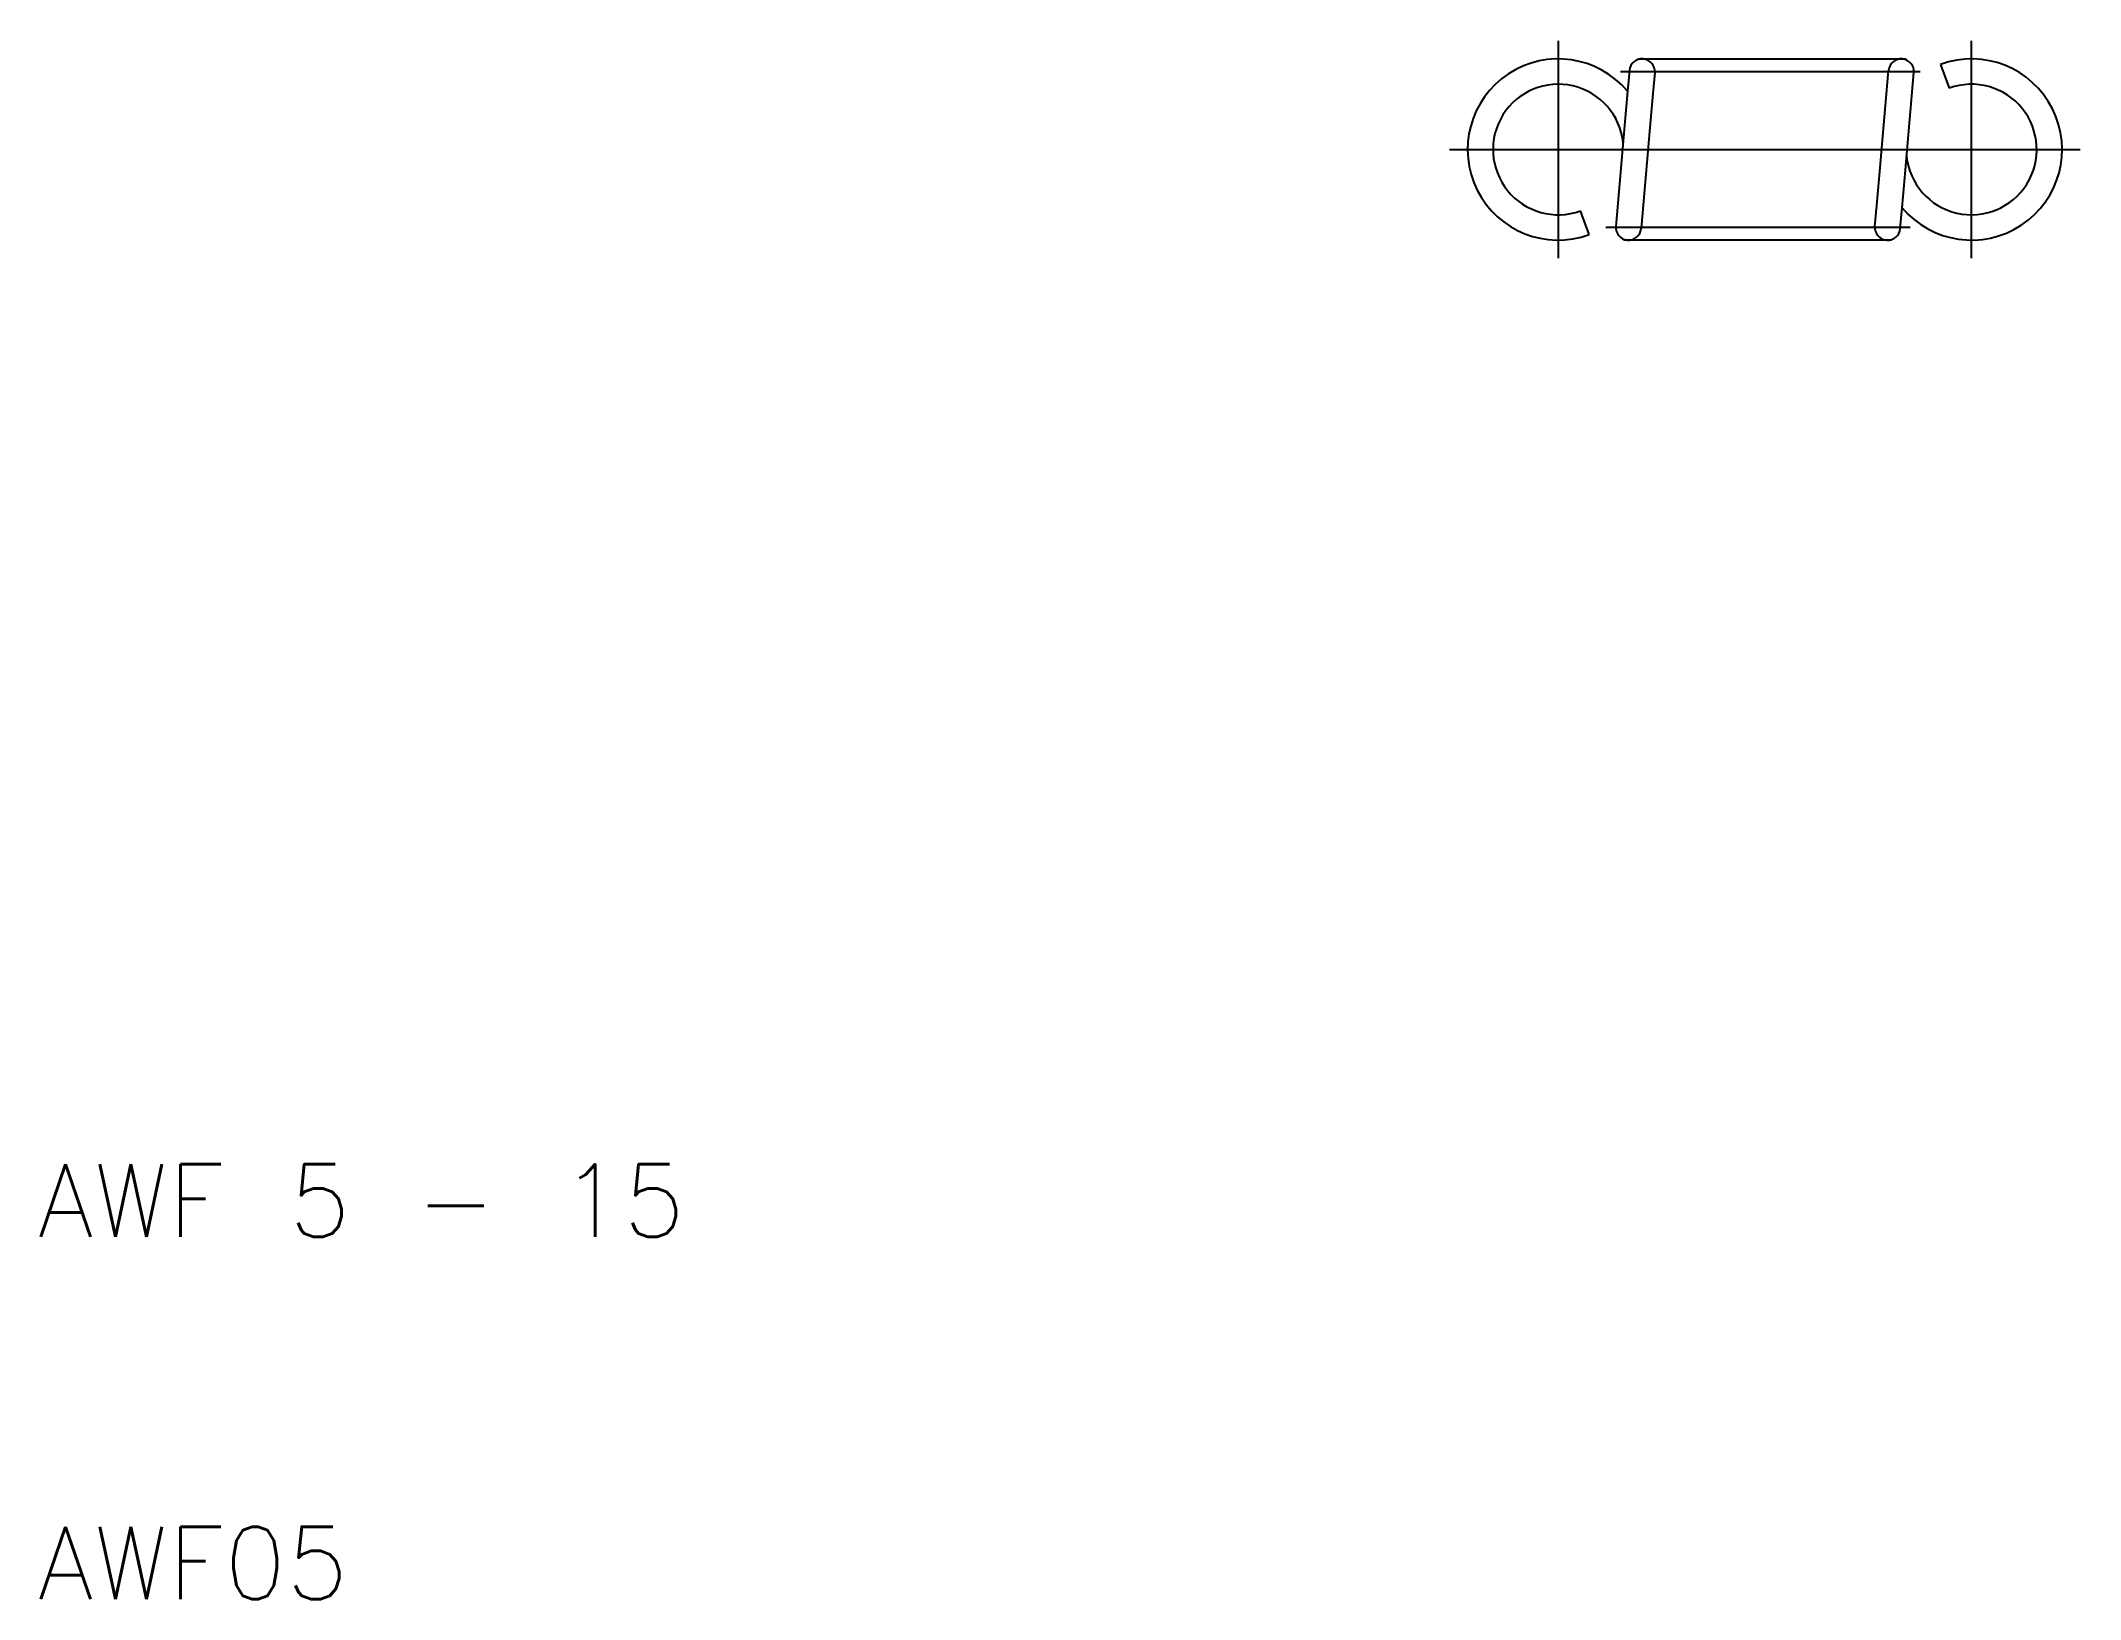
# Model space of a CAD drawing. Extents: x 10.1 to 66.4, y 10 to 53.
import ezdxf

# ---------------------------------------------------------------- set-up
doc = ezdxf.new("R2010")
doc.units = 0
doc.linetypes.add('CENTER', pattern=[50.8, 31.75, -6.35, 6.35, -6.35])
doc.linetypes.add('DASHED', pattern=[19.05, 12.7, -6.35])
doc.layers.get('0').update_dxf_attribs({"linetype": 'CONTINUOUS'})
doc.layers.add('CENTER', color=1, linetype='CENTER')
doc.styles.get("Standard").update_dxf_attribs({"font": 'txt.shx'})

msp = doc.modelspace()

# ---------------------------------------------------------------- linework, layer by layer
at = {"color": 3, "linetype": 'DASHED'}
for p, q in [((54.149, 52.5), (61.549, 52.5)), ((61.151, 47.5), (53.751, 47.5))]:
    msp.add_line(p, q, dxfattribs=at)
at = {"color": 7, "linetype": 'CONTINUOUS'}
for p, q in [((62.495, 52.349), (62.734, 51.691)), ((53.915, 52.182), (53.865, 51.607)), ((54.612, 52.121), (54.562, 51.546)), ((60.82, 49.394), (61.064, 52.182)), ((61.518, 49.333), (61.761, 52.121)), ((53.865, 51.607), (53.782, 50.667)), ((54.562, 51.546), (54.48, 50.606)), ((53.782, 50.667), (53.539, 47.879)), ((54.48, 50.606), (54.236, 47.818)), ((60.738, 48.454), (60.82, 49.394)), ((61.435, 48.393), (61.518, 49.333)), ((60.688, 47.879), (60.738, 48.454)), ((61.385, 47.818), (61.435, 48.393)), ((52.805, 47.651), (52.566, 48.309))]:
    msp.add_line(p, q, dxfattribs=at)
for centre, radius, start, end in [((51.95, 50), 2.5, 40.0151, 290), ((54.264, 52.151), 0.35, 355, 175), ((61.413, 52.151), 0.35, 355, 175), ((63.35, 50), 2.5, 220.0151, 110), ((51.95, 50), 1.8, 5.9379, 290), ((63.35, 50), 1.8, 185.9379, 110), ((53.887, 47.849), 0.35, 175, 355), ((61.036, 47.849), 0.35, 175, 355)]:
    msp.add_arc(centre, radius, start, end, dxfattribs=at)
at = {"layer": 'CENTER'}
for p, q in [((51.95, 53), (51.95, 47)), ((63.35, 47), (63.35, 53)), ((53.665, 52.151), (61.935, 52.151)), ((48.95, 50), (66.35, 50)), ((61.663, 47.849), (53.262, 47.849))]:
    msp.add_line(p, q, dxfattribs=at)

# ---------------------------------------------------------------- texts
for s, p in [('AWF 5 - 15', (10, 20)), ('AWF05', (10, 10))]:
    msp.add_text(s, height=2).set_placement(p)

doc.saveas('drawing.dxf')
